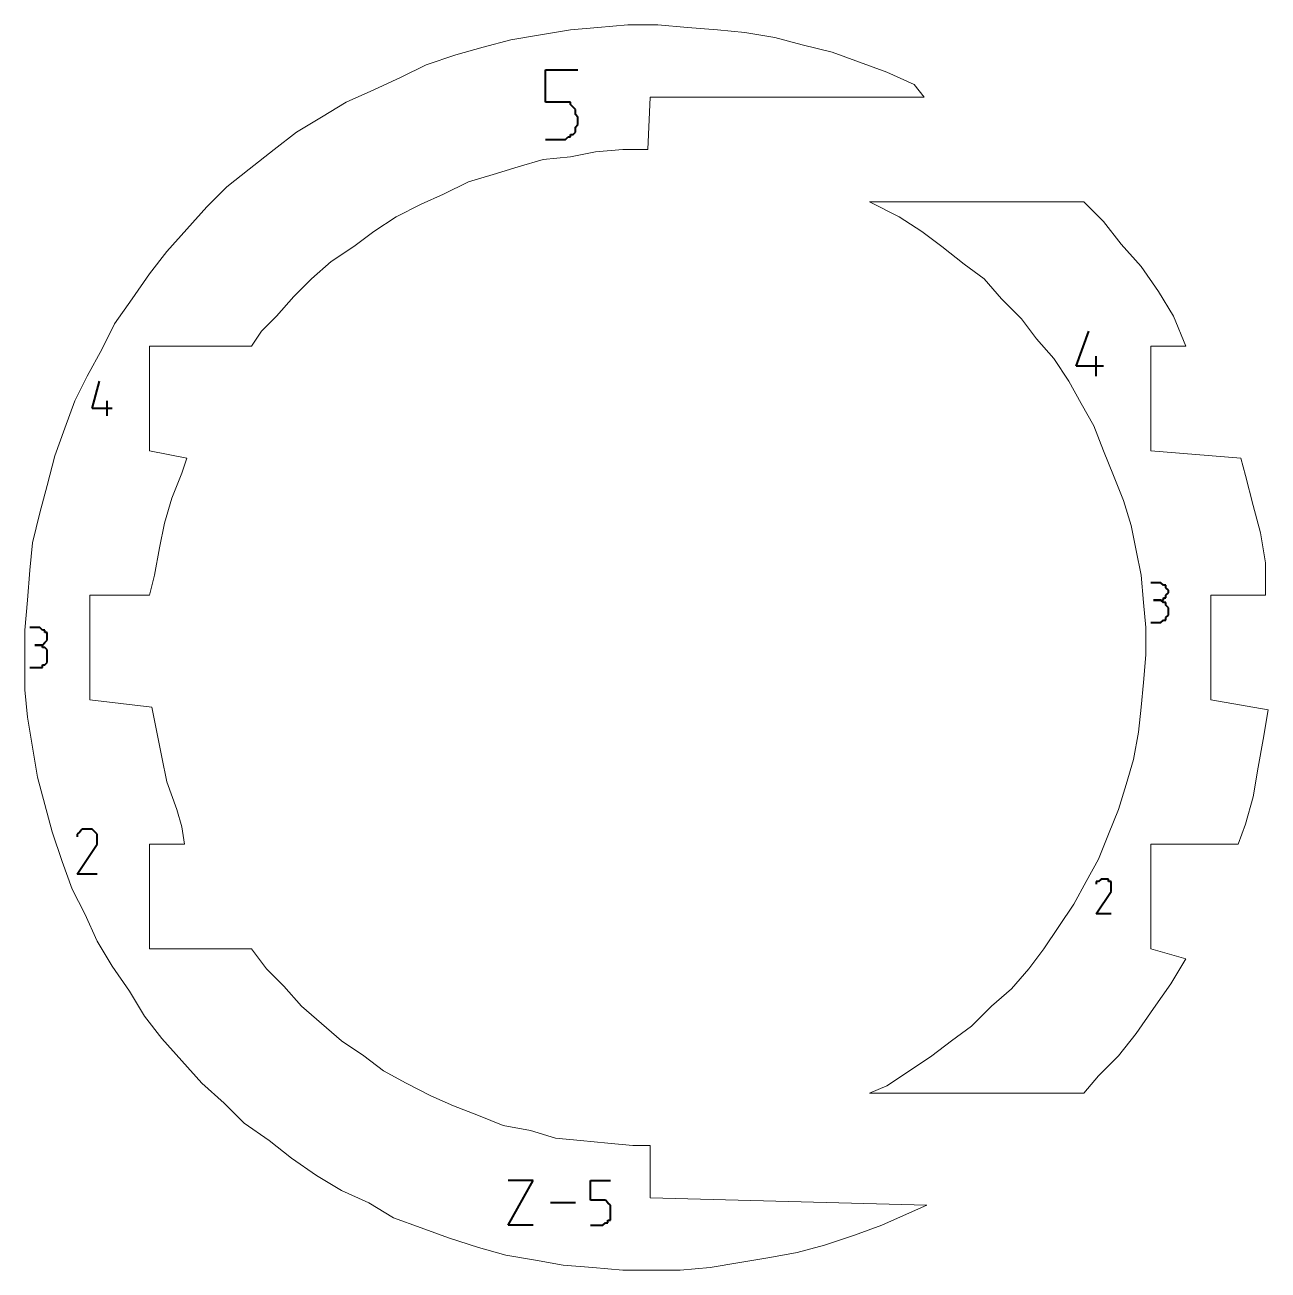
# Model space of a CAD drawing. Header units: centimetres. Extents: x -7.4 to 8.2, y -13 to 13.3.
# Drawn here: x -2.08 to 2.91, y -7.68 to -2.68 of the extents above; entities that cross this region are included whole.
import ezdxf

# ---------------------------------------------------------------- set-up
doc = ezdxf.new("R2010")
doc.units = ezdxf.units.CM
doc.header["$MEASUREMENT"] = 0
doc.layers.add('layer 1', color=7, linetype='Continuous')

msp = doc.modelspace()

# ---------------------------------------------------------------- linework, layer by layer
at = {"layer": 'layer 1', "color": 5, "lineweight": 13}
for points in [[(0.21541, -2.69276), (0.21541, -2.69276), (0.10535, -2.70281), (0.10535, -2.70281)], [(0.33527, -2.68271), (0.33527, -2.68271), (0.21541, -2.69276), (0.21541, -2.69276)], [(0.45539, -2.68271), (0.45539, -2.68271), (0.33527, -2.68271), (0.33527, -2.68271)], [(0.57551, -2.69276), (0.57551, -2.69276), (0.45539, -2.68271), (0.45539, -2.68271)], [(0.69537, -2.70281), (0.69537, -2.70281), (0.57551, -2.69276), (0.57551, -2.69276)], [(-0.13463, -2.74277), (-0.13463, -2.74277), (-0.2447, -2.77266), (-0.2447, -2.77266)], [(-0.01477, -2.72266), (-0.01477, -2.72266), (-0.13463, -2.74277), (-0.13463, -2.74277)], [(0.10535, -2.70281), (0.10535, -2.70281), (-0.01477, -2.72266), (-0.01477, -2.72266)], [(0.80544, -2.71287), (0.80544, -2.71287), (0.69537, -2.70281), (0.69537, -2.70281)], [(0.92529, -2.73271), (0.92529, -2.73271), (0.80544, -2.71287), (0.80544, -2.71287)], [(1.03536, -2.76288), (1.03536, -2.76288), (0.92529, -2.73271), (0.92529, -2.73271)], [(-0.2447, -2.77266), (-0.2447, -2.77266), (-0.35476, -2.80283), (-0.35476, -2.80283)], [(1.15548, -2.79277), (1.15548, -2.79277), (1.03536, -2.76288), (1.03536, -2.76288)], [(1.26555, -2.83273), (1.26555, -2.83273), (1.15548, -2.79277), (1.15548, -2.79277)], [(-0.47462, -2.84278), (-0.47462, -2.84278), (-0.57463, -2.89279), (-0.57463, -2.89279)], [(-0.35476, -2.80283), (-0.35476, -2.80283), (-0.47462, -2.84278), (-0.47462, -2.84278)], [(1.37535, -2.87268), (1.37535, -2.87268), (1.26555, -2.83273), (1.26555, -2.83273)], [(-0.57463, -2.89279), (-0.57463, -2.89279), (-0.6847, -2.94279), (-0.6847, -2.94279)], [(1.48541, -2.92268), (1.48541, -2.92268), (1.37535, -2.87268), (1.37535, -2.87268)], [(-0.6847, -2.94279), (-0.6847, -2.94279), (-0.79476, -2.9928), (-0.79476, -2.9928)], [(1.52537, -2.97269), (1.52537, -2.97269), (1.48541, -2.92268), (1.48541, -2.92268)], [(-0.79476, -2.9928), (-0.79476, -2.9928), (-0.89478, -3.05286), (-0.89478, -3.05286)], [(0.41544, -3.18277), (0.41544, -3.18277), (0.42549, -2.97269), (0.42549, -2.97269)], [(0.42549, -2.97269), (0.42549, -2.97269), (1.52537, -2.97269), (1.52537, -2.97269)], [(-0.89478, -3.05286), (-0.89478, -3.05286), (-0.99479, -3.11292), (-0.99479, -3.11292)], [(-0.99479, -3.11292), (-0.99479, -3.11292), (-1.08475, -3.18277), (-1.08475, -3.18277)], [(-1.08475, -3.18277), (-1.08475, -3.18277), (-1.18476, -3.26267), (-1.18476, -3.26267)], [(0.10535, -3.21293), (0.10535, -3.21293), (0.20536, -3.19282), (0.20536, -3.19282)], [(0.20536, -3.19282), (0.20536, -3.19282), (0.31543, -3.18277), (0.31543, -3.18277)], [(0.31543, -3.18277), (0.31543, -3.18277), (0.41544, -3.18277), (0.41544, -3.18277)], [(-0.10473, -3.25288), (-0.10473, -3.25288), (-0.00472, -3.22272), (-0.00472, -3.22272)], [(-0.00472, -3.22272), (-0.00472, -3.22272), (0.10535, -3.21293), (0.10535, -3.21293)], [(-1.18476, -3.26267), (-1.18476, -3.26267), (-1.27472, -3.33279), (-1.27472, -3.33279)], [(-0.30476, -3.31268), (-0.30476, -3.31268), (-0.20474, -3.28278), (-0.20474, -3.28278)], [(-0.20474, -3.28278), (-0.20474, -3.28278), (-0.10473, -3.25288), (-0.10473, -3.25288)], [(-1.27472, -3.33279), (-1.27472, -3.33279), (-1.35462, -3.41269), (-1.35462, -3.41269)], [(-0.40477, -3.36269), (-0.40477, -3.36269), (-0.30476, -3.31268), (-0.30476, -3.31268)], [(-0.49473, -3.4029), (-0.49473, -3.4029), (-0.40477, -3.36269), (-0.40477, -3.36269)], [(2.16539, -3.39285), (2.16539, -3.39285), (1.3055, -3.39285), (1.3055, -3.39285)], [(1.3055, -3.39285), (1.3055, -3.39285), (1.42535, -3.45291), (1.42535, -3.45291)], [(2.24556, -3.47275), (2.24556, -3.47275), (2.16539, -3.39285), (2.16539, -3.39285)], [(-1.35462, -3.41269), (-1.35462, -3.41269), (-1.43479, -3.50291), (-1.43479, -3.50291)], [(-0.59474, -3.45291), (-0.59474, -3.45291), (-0.49473, -3.4029), (-0.49473, -3.4029)], [(-0.6847, -3.5127), (-0.6847, -3.5127), (-0.59474, -3.45291), (-0.59474, -3.45291)], [(1.42535, -3.45291), (1.42535, -3.45291), (1.51558, -3.5127), (1.51558, -3.5127)], [(2.31541, -3.56271), (2.31541, -3.56271), (2.24556, -3.47275), (2.24556, -3.47275)], [(-1.43479, -3.50291), (-1.43479, -3.50291), (-1.5147, -3.59287), (-1.5147, -3.59287)], [(-0.7646, -3.57276), (-0.7646, -3.57276), (-0.6847, -3.5127), (-0.6847, -3.5127)], [(1.51558, -3.5127), (1.51558, -3.5127), (1.59548, -3.57276), (1.59548, -3.57276)], [(-1.5147, -3.59287), (-1.5147, -3.59287), (-1.58481, -3.68283), (-1.58481, -3.68283)], [(-0.85483, -3.63283), (-0.85483, -3.63283), (-0.7646, -3.57276), (-0.7646, -3.57276)], [(1.59548, -3.57276), (1.59548, -3.57276), (1.68544, -3.64288), (1.68544, -3.64288)], [(2.39558, -3.65293), (2.39558, -3.65293), (2.31541, -3.56271), (2.31541, -3.56271)], [(-0.93473, -3.70294), (-0.93473, -3.70294), (-0.85483, -3.63283), (-0.85483, -3.63283)], [(1.68544, -3.64288), (1.68544, -3.64288), (1.76561, -3.70294), (1.76561, -3.70294)], [(-1.58481, -3.68283), (-1.58481, -3.68283), (-1.65466, -3.78284), (-1.65466, -3.78284)], [(2.46543, -3.75295), (2.46543, -3.75295), (2.39558, -3.65293), (2.39558, -3.65293)], [(-1.00484, -3.77279), (-1.00484, -3.77279), (-0.93473, -3.70294), (-0.93473, -3.70294)], [(1.76561, -3.70294), (1.76561, -3.70294), (1.83546, -3.78284), (1.83546, -3.78284)], [(-1.65466, -3.78284), (-1.65466, -3.78284), (-1.72478, -3.88286), (-1.72478, -3.88286)], [(-1.07469, -3.85269), (-1.07469, -3.85269), (-1.00484, -3.77279), (-1.00484, -3.77279)], [(1.83546, -3.78284), (1.83546, -3.78284), (1.91563, -3.86275), (1.91563, -3.86275)], [(2.52549, -3.85269), (2.52549, -3.85269), (2.46543, -3.75295), (2.46543, -3.75295)], [(-1.72478, -3.88286), (-1.72478, -3.88286), (-1.77478, -3.98287), (-1.77478, -3.98287)], [(-1.13475, -3.91275), (-1.13475, -3.91275), (-1.07469, -3.85269), (-1.07469, -3.85269)], [(1.91563, -3.86275), (1.91563, -3.86275), (1.97542, -3.94292), (1.97542, -3.94292)], [(2.5755, -3.97281), (2.5755, -3.97281), (2.52549, -3.85269), (2.52549, -3.85269)], [(-1.17471, -3.97281), (-1.17471, -3.97281), (-1.13475, -3.91275), (-1.13475, -3.91275)], [(1.97542, -3.94292), (1.97542, -3.94292), (2.04554, -4.02282), (2.04554, -4.02282)], [(-1.77478, -3.98287), (-1.77478, -3.98287), (-1.83484, -4.09293), (-1.83484, -4.09293)], [(-1.58481, -4.39297), (-1.58481, -4.39297), (-1.58481, -3.97281), (-1.58481, -3.97281)], [(-1.58481, -3.97281), (-1.58481, -3.97281), (-1.17471, -3.97281), (-1.17471, -3.97281)], [(2.43553, -4.39297), (2.43553, -4.39297), (2.43553, -3.97281), (2.43553, -3.97281)], [(2.43553, -3.97281), (2.43553, -3.97281), (2.5755, -3.97281), (2.5755, -3.97281)], [(2.04554, -4.02282), (2.04554, -4.02282), (2.1056, -4.11278), (2.1056, -4.11278)], [(-1.83484, -4.09293), (-1.83484, -4.09293), (-1.88485, -4.19295), (-1.88485, -4.19295)], [(2.1056, -4.11278), (2.1056, -4.11278), (2.1556, -4.20274), (2.1556, -4.20274)], [(-1.88485, -4.19295), (-1.88485, -4.19295), (-1.9248, -4.30275), (-1.9248, -4.30275)], [(2.1556, -4.20274), (2.1556, -4.20274), (2.20561, -4.29296), (2.20561, -4.29296)], [(2.20561, -4.29296), (2.20561, -4.29296), (2.24556, -4.39297), (2.24556, -4.39297)], [(-1.9248, -4.30275), (-1.9248, -4.30275), (-1.96475, -4.41282), (-1.96475, -4.41282)], [(-1.43479, -4.42287), (-1.43479, -4.42287), (-1.58481, -4.39297), (-1.58481, -4.39297)], [(2.24556, -4.39297), (2.24556, -4.39297), (2.28551, -4.49272), (2.28551, -4.49272)], [(2.79563, -4.42287), (2.79563, -4.42287), (2.43553, -4.39297), (2.43553, -4.39297)], [(-1.96475, -4.41282), (-1.96475, -4.41282), (-1.99491, -4.53294), (-1.99491, -4.53294)], [(-1.45464, -4.48293), (-1.45464, -4.48293), (-1.43479, -4.42287), (-1.43479, -4.42287)], [(2.81547, -4.49272), (2.81547, -4.49272), (2.79563, -4.42287), (2.79563, -4.42287)], [(-1.49485, -4.58294), (-1.49485, -4.58294), (-1.45464, -4.48293), (-1.45464, -4.48293)], [(2.28551, -4.49272), (2.28551, -4.49272), (2.32547, -4.59273), (2.32547, -4.59273)], [(2.84564, -4.61284), (2.84564, -4.61284), (2.81547, -4.49272), (2.81547, -4.49272)], [(-1.99491, -4.53294), (-1.99491, -4.53294), (-2.02481, -4.64274), (-2.02481, -4.64274)], [(-1.52475, -4.68296), (-1.52475, -4.68296), (-1.49485, -4.58294), (-1.49485, -4.58294)], [(2.32547, -4.59273), (2.32547, -4.59273), (2.35563, -4.69275), (2.35563, -4.69275)], [(-2.02481, -4.64274), (-2.02481, -4.64274), (-2.05471, -4.76286), (-2.05471, -4.76286)], [(2.87554, -4.72291), (2.87554, -4.72291), (2.84564, -4.61284), (2.84564, -4.61284)], [(-1.54486, -4.78297), (-1.54486, -4.78297), (-1.52475, -4.68296), (-1.52475, -4.68296)], [(2.35563, -4.69275), (2.35563, -4.69275), (2.37547, -4.79276), (2.37547, -4.79276)], [(2.89564, -4.84276), (2.89564, -4.84276), (2.87554, -4.72291), (2.87554, -4.72291)], [(-2.05471, -4.76286), (-2.05471, -4.76286), (-2.06476, -4.87293), (-2.06476, -4.87293)], [(-1.5647, -4.89277), (-1.5647, -4.89277), (-1.54486, -4.78297), (-1.54486, -4.78297)], [(2.37547, -4.79276), (2.37547, -4.79276), (2.39558, -4.89277), (2.39558, -4.89277)], [(2.89564, -4.97294), (2.89564, -4.97294), (2.89564, -4.84276), (2.89564, -4.84276)], [(-2.06476, -4.87293), (-2.06476, -4.87293), (-2.07482, -4.99278), (-2.07482, -4.99278)], [(-1.58481, -4.97294), (-1.58481, -4.97294), (-1.5647, -4.89277), (-1.5647, -4.89277)], [(2.39558, -4.89277), (2.39558, -4.89277), (2.40564, -5.00284), (2.40564, -5.00284)], [(-2.07482, -4.99278), (-2.07482, -4.99278), (-2.08487, -5.1129), (-2.08487, -5.1129)], [(-1.82479, -5.39283), (-1.82479, -5.39283), (-1.82479, -4.97294), (-1.82479, -4.97294)], [(-1.82479, -4.97294), (-1.82479, -4.97294), (-1.58481, -4.97294), (-1.58481, -4.97294)], [(2.67551, -5.39283), (2.67551, -5.39283), (2.67551, -4.97294), (2.67551, -4.97294)], [(2.67551, -4.97294), (2.67551, -4.97294), (2.89564, -4.97294), (2.89564, -4.97294)], [(2.40564, -5.00284), (2.40564, -5.00284), (2.41542, -5.10285), (2.41542, -5.10285)], [(-2.08487, -5.1129), (-2.08487, -5.1129), (-2.08487, -5.23276), (-2.08487, -5.23276)], [(2.41542, -5.10285), (2.41542, -5.10285), (2.41542, -5.21292), (2.41542, -5.21292)], [(-2.08487, -5.23276), (-2.08487, -5.23276), (-2.08487, -5.35288), (-2.08487, -5.35288)], [(2.41542, -5.21292), (2.41542, -5.21292), (2.40564, -5.32298), (2.40564, -5.32298)], [(2.40564, -5.32298), (2.40564, -5.32298), (2.39558, -5.423), (2.39558, -5.423)], [(-2.08487, -5.35288), (-2.08487, -5.35288), (-2.07482, -5.46295), (-2.07482, -5.46295)], [(-1.57476, -5.423), (-1.57476, -5.423), (-1.82479, -5.39283), (-1.82479, -5.39283)], [(2.9057, -5.43279), (2.9057, -5.43279), (2.67551, -5.39283), (2.67551, -5.39283)], [(-1.55465, -5.52301), (-1.55465, -5.52301), (-1.57476, -5.423), (-1.57476, -5.423)], [(2.39558, -5.423), (2.39558, -5.423), (2.38553, -5.52301), (2.38553, -5.52301)], [(2.88559, -5.55291), (2.88559, -5.55291), (2.9057, -5.43279), (2.9057, -5.43279)], [(-2.07482, -5.46295), (-2.07482, -5.46295), (-2.05471, -5.58281), (-2.05471, -5.58281)], [(-1.5348, -5.62302), (-1.5348, -5.62302), (-1.55465, -5.52301), (-1.55465, -5.52301)], [(2.38553, -5.52301), (2.38553, -5.52301), (2.36542, -5.63281), (2.36542, -5.63281)], [(-2.05471, -5.58281), (-2.05471, -5.58281), (-2.03487, -5.70293), (-2.03487, -5.70293)], [(2.86548, -5.66297), (2.86548, -5.66297), (2.88559, -5.55291), (2.88559, -5.55291)], [(-1.5147, -5.72277), (-1.5147, -5.72277), (-1.5348, -5.62302), (-1.5348, -5.62302)], [(2.36542, -5.63281), (2.36542, -5.63281), (2.33552, -5.73282), (2.33552, -5.73282)], [(2.84564, -5.78283), (2.84564, -5.78283), (2.86548, -5.66297), (2.86548, -5.66297)], [(-2.03487, -5.70293), (-2.03487, -5.70293), (-2.0047, -5.81299), (-2.0047, -5.81299)], [(-1.47474, -5.83284), (-1.47474, -5.83284), (-1.5147, -5.72277), (-1.5147, -5.72277)], [(2.33552, -5.73282), (2.33552, -5.73282), (2.30562, -5.83284), (2.30562, -5.83284)], [(2.81547, -5.8929), (2.81547, -5.8929), (2.84564, -5.78283), (2.84564, -5.78283)], [(-2.0047, -5.81299), (-2.0047, -5.81299), (-1.97481, -5.92279), (-1.97481, -5.92279)], [(-1.45464, -5.90295), (-1.45464, -5.90295), (-1.47474, -5.83284), (-1.47474, -5.83284)], [(2.30562, -5.83284), (2.30562, -5.83284), (2.26541, -5.93285), (2.26541, -5.93285)], [(2.78558, -5.9728), (2.78558, -5.9728), (2.81547, -5.8929), (2.81547, -5.8929)], [(-1.97481, -5.92279), (-1.97481, -5.92279), (-1.93485, -6.04291), (-1.93485, -6.04291)], [(-1.44485, -5.9728), (-1.44485, -5.9728), (-1.45464, -5.90295), (-1.45464, -5.90295)], [(2.26541, -5.93285), (2.26541, -5.93285), (2.22545, -6.03286), (2.22545, -6.03286)], [(-1.58481, -6.39296), (-1.58481, -6.39296), (-1.58481, -5.9728), (-1.58481, -5.9728)], [(-1.58481, -5.9728), (-1.58481, -5.9728), (-1.44485, -5.9728), (-1.44485, -5.9728)], [(2.43553, -6.39296), (2.43553, -6.39296), (2.43553, -5.9728), (2.43553, -5.9728)], [(2.43553, -5.9728), (2.43553, -5.9728), (2.78558, -5.9728), (2.78558, -5.9728)], [(-1.93485, -6.04291), (-1.93485, -6.04291), (-1.8949, -6.15298), (-1.8949, -6.15298)], [(2.22545, -6.03286), (2.22545, -6.03286), (2.17545, -6.12282), (2.17545, -6.12282)], [(2.17545, -6.12282), (2.17545, -6.12282), (2.12544, -6.21304), (2.12544, -6.21304)], [(-1.8949, -6.15298), (-1.8949, -6.15298), (-1.8449, -6.25299), (-1.8449, -6.25299)], [(2.12544, -6.21304), (2.12544, -6.21304), (2.06538, -6.303), (2.06538, -6.303)], [(-1.8449, -6.25299), (-1.8449, -6.25299), (-1.79489, -6.3628), (-1.79489, -6.3628)], [(2.06538, -6.303), (2.06538, -6.303), (2.00559, -6.39296), (2.00559, -6.39296)], [(-1.79489, -6.3628), (-1.79489, -6.3628), (-1.73483, -6.46281), (-1.73483, -6.46281)], [(-1.17471, -6.39296), (-1.17471, -6.39296), (-1.58481, -6.39296), (-1.58481, -6.39296)], [(-1.11465, -6.47286), (-1.11465, -6.47286), (-1.17471, -6.39296), (-1.17471, -6.39296)], [(2.00559, -6.39296), (2.00559, -6.39296), (1.94552, -6.47286), (1.94552, -6.47286)], [(2.5755, -6.43291), (2.5755, -6.43291), (2.43553, -6.39296), (2.43553, -6.39296)], [(2.51544, -6.53292), (2.51544, -6.53292), (2.5755, -6.43291), (2.5755, -6.43291)], [(-1.73483, -6.46281), (-1.73483, -6.46281), (-1.66471, -6.56282), (-1.66471, -6.56282)], [(-1.0448, -6.54298), (-1.0448, -6.54298), (-1.11465, -6.47286), (-1.11465, -6.47286)], [(1.94552, -6.47286), (1.94552, -6.47286), (1.87541, -6.55303), (1.87541, -6.55303)], [(-0.97468, -6.62288), (-0.97468, -6.62288), (-1.0448, -6.54298), (-1.0448, -6.54298)], [(2.44559, -6.63293), (2.44559, -6.63293), (2.51544, -6.53292), (2.51544, -6.53292)], [(-1.66471, -6.56282), (-1.66471, -6.56282), (-1.60465, -6.66283), (-1.60465, -6.66283)], [(1.87541, -6.55303), (1.87541, -6.55303), (1.79551, -6.62288), (1.79551, -6.62288)], [(-0.89478, -6.693), (-0.89478, -6.693), (-0.97468, -6.62288), (-0.97468, -6.62288)], [(1.79551, -6.62288), (1.79551, -6.62288), (1.7156, -6.70305), (1.7156, -6.70305)], [(2.37547, -6.73295), (2.37547, -6.73295), (2.44559, -6.63293), (2.44559, -6.63293)], [(-1.60465, -6.66283), (-1.60465, -6.66283), (-1.5348, -6.75306), (-1.5348, -6.75306)], [(-0.81461, -6.76285), (-0.81461, -6.76285), (-0.89478, -6.693), (-0.89478, -6.693)], [(1.7156, -6.70305), (1.7156, -6.70305), (1.63543, -6.76285), (1.63543, -6.76285)], [(2.30562, -6.82291), (2.30562, -6.82291), (2.37547, -6.73295), (2.37547, -6.73295)], [(-1.5348, -6.75306), (-1.5348, -6.75306), (-1.45464, -6.84301), (-1.45464, -6.84301)], [(-0.72465, -6.82291), (-0.72465, -6.82291), (-0.81461, -6.76285), (-0.81461, -6.76285)], [(1.63543, -6.76285), (1.63543, -6.76285), (1.55553, -6.82291), (1.55553, -6.82291)], [(-1.45464, -6.84301), (-1.45464, -6.84301), (-1.37473, -6.93297), (-1.37473, -6.93297)], [(-0.64475, -6.88297), (-0.64475, -6.88297), (-0.72465, -6.82291), (-0.72465, -6.82291)], [(1.55553, -6.82291), (1.55553, -6.82291), (1.46557, -6.88297), (1.46557, -6.88297)], [(2.22545, -6.90281), (2.22545, -6.90281), (2.30562, -6.82291), (2.30562, -6.82291)], [(-0.55479, -6.93297), (-0.55479, -6.93297), (-0.64475, -6.88297), (-0.64475, -6.88297)], [(1.46557, -6.88297), (1.46557, -6.88297), (1.37535, -6.94303), (1.37535, -6.94303)], [(-1.37473, -6.93297), (-1.37473, -6.93297), (-1.28477, -7.01288), (-1.28477, -7.01288)], [(-0.45477, -6.98298), (-0.45477, -6.98298), (-0.55479, -6.93297), (-0.55479, -6.93297)], [(1.37535, -6.94303), (1.37535, -6.94303), (1.3055, -6.97293), (1.3055, -6.97293)], [(2.16539, -6.97293), (2.16539, -6.97293), (2.22545, -6.90281), (2.22545, -6.90281)], [(-0.36455, -7.02293), (-0.36455, -7.02293), (-0.45477, -6.98298), (-0.45477, -6.98298)], [(1.3055, -6.97293), (1.3055, -6.97293), (2.16539, -6.97293), (2.16539, -6.97293)], [(-1.28477, -7.01288), (-1.28477, -7.01288), (-1.20487, -7.09305), (-1.20487, -7.09305)], [(-0.26454, -7.06288), (-0.26454, -7.06288), (-0.36455, -7.02293), (-0.36455, -7.02293)], [(-1.20487, -7.09305), (-1.20487, -7.09305), (-1.10486, -7.1629), (-1.10486, -7.1629)], [(-0.16479, -7.10284), (-0.16479, -7.10284), (-0.26454, -7.06288), (-0.26454, -7.06288)], [(-0.05472, -7.12294), (-0.05472, -7.12294), (-0.16479, -7.10284), (-0.16479, -7.10284)], [(0.04529, -7.15284), (0.04529, -7.15284), (-0.05472, -7.12294), (-0.05472, -7.12294)], [(-1.10486, -7.1629), (-1.10486, -7.1629), (-1.01463, -7.23301), (-1.01463, -7.23301)], [(0.1453, -7.1629), (0.1453, -7.1629), (0.04529, -7.15284), (0.04529, -7.15284)], [(0.25537, -7.17295), (0.25537, -7.17295), (0.1453, -7.1629), (0.1453, -7.1629)], [(0.35538, -7.183), (0.35538, -7.183), (0.25537, -7.17295), (0.25537, -7.17295)], [(0.42549, -7.183), (0.42549, -7.183), (0.35538, -7.183), (0.35538, -7.183)], [(0.42549, -7.39308), (0.42549, -7.39308), (0.42549, -7.183), (0.42549, -7.183)], [(-1.01463, -7.23301), (-1.01463, -7.23301), (-0.91462, -7.30286), (-0.91462, -7.30286)], [(-0.91462, -7.30286), (-0.91462, -7.30286), (-0.81461, -7.36292), (-0.81461, -7.36292)], [(-0.81461, -7.36292), (-0.81461, -7.36292), (-0.70481, -7.41293), (-0.70481, -7.41293)], [(1.53542, -7.42298), (1.53542, -7.42298), (0.42549, -7.39308), (0.42549, -7.39308)], [(-0.70481, -7.41293), (-0.70481, -7.41293), (-0.60479, -7.47299), (-0.60479, -7.47299)], [(1.46557, -7.45288), (1.46557, -7.45288), (1.53542, -7.42298), (1.53542, -7.42298)], [(-0.60479, -7.47299), (-0.60479, -7.47299), (-0.49473, -7.51294), (-0.49473, -7.51294)], [(1.3555, -7.50288), (1.3555, -7.50288), (1.46557, -7.45288), (1.46557, -7.45288)], [(-0.49473, -7.51294), (-0.49473, -7.51294), (-0.38466, -7.55289), (-0.38466, -7.55289)], [(1.12532, -7.58305), (1.12532, -7.58305), (1.24544, -7.54284), (1.24544, -7.54284)], [(1.24544, -7.54284), (1.24544, -7.54284), (1.3555, -7.50288), (1.3555, -7.50288)], [(-0.38466, -7.55289), (-0.38466, -7.55289), (-0.26454, -7.59284), (-0.26454, -7.59284)], [(-0.26454, -7.59284), (-0.26454, -7.59284), (-0.15474, -7.62301), (-0.15474, -7.62301)], [(1.01551, -7.61295), (1.01551, -7.61295), (1.12532, -7.58305), (1.12532, -7.58305)], [(-0.15474, -7.62301), (-0.15474, -7.62301), (-0.03462, -7.64285), (-0.03462, -7.64285)], [(-0.03462, -7.64285), (-0.03462, -7.64285), (0.07545, -7.66296), (0.07545, -7.66296)], [(0.78533, -7.6529), (0.78533, -7.6529), (0.90545, -7.63306), (0.90545, -7.63306)], [(0.90545, -7.63306), (0.90545, -7.63306), (1.01551, -7.61295), (1.01551, -7.61295)], [(0.07545, -7.66296), (0.07545, -7.66296), (0.19531, -7.67301), (0.19531, -7.67301)], [(0.19531, -7.67301), (0.19531, -7.67301), (0.31543, -7.68307), (0.31543, -7.68307)], [(0.31543, -7.68307), (0.31543, -7.68307), (0.43528, -7.68307), (0.43528, -7.68307)], [(0.43528, -7.68307), (0.43528, -7.68307), (0.54535, -7.68307), (0.54535, -7.68307)], [(0.54535, -7.68307), (0.54535, -7.68307), (0.66547, -7.67301), (0.66547, -7.67301)], [(0.66547, -7.67301), (0.66547, -7.67301), (0.78533, -7.6529), (0.78533, -7.6529)]]:
    msp.add_open_spline(points, degree=3, dxfattribs=at)
at = {"layer": 'layer 1', "color": 1, "lineweight": 40}
for points in [[(0.00534, -2.9928), (0.00534, -2.9928), (0.00534, -2.86289), (0.00534, -2.86289)], [(0.00534, -2.86289), (0.00534, -2.86289), (0.13525, -2.86289), (0.13525, -2.86289)], [(0.0654, -2.9928), (0.0654, -2.9928), (0.00534, -2.9928), (0.00534, -2.9928)], [(0.08524, -2.9928), (0.08524, -2.9928), (0.0654, -2.9928), (0.0654, -2.9928)], [(0.09529, -2.9928), (0.09529, -2.9928), (0.08524, -2.9928), (0.08524, -2.9928)], [(0.10535, -2.9928), (0.10535, -2.9928), (0.09529, -2.9928), (0.09529, -2.9928)], [(0.10535, -3.00285), (0.10535, -3.00285), (0.10535, -2.9928), (0.10535, -2.9928)], [(0.1154, -3.01291), (0.1154, -3.01291), (0.10535, -3.00285), (0.10535, -3.00285)], [(0.12546, -3.0227), (0.12546, -3.0227), (0.1154, -3.01291), (0.1154, -3.01291)], [(0.12546, -3.04281), (0.12546, -3.04281), (0.12546, -3.0227), (0.12546, -3.0227)], [(0.12546, -3.0227), (0.12546, -3.0227), (0.12546, -3.0227), (0.12546, -3.0227)], [(0.13525, -3.05286), (0.13525, -3.05286), (0.12546, -3.04281), (0.12546, -3.04281)], [(0.12546, -3.09281), (0.12546, -3.09281), (0.13525, -3.08276), (0.13525, -3.08276)], [(0.12546, -3.10286), (0.12546, -3.10286), (0.12546, -3.09281), (0.12546, -3.09281)], [(0.13525, -3.08276), (0.13525, -3.08276), (0.13525, -3.05286), (0.13525, -3.05286)], [(0.13525, -3.05286), (0.13525, -3.05286), (0.13525, -3.05286), (0.13525, -3.05286)], [(0.00534, -3.14282), (0.00534, -3.14282), (0.0654, -3.14282), (0.0654, -3.14282)], [(0.0654, -3.14282), (0.0654, -3.14282), (0.0654, -3.14282), (0.0654, -3.14282)], [(0.0654, -3.14282), (0.0654, -3.14282), (0.08524, -3.14282), (0.08524, -3.14282)], [(0.08524, -3.14282), (0.08524, -3.14282), (0.09529, -3.13276), (0.09529, -3.13276)], [(0.09529, -3.13276), (0.09529, -3.13276), (0.10535, -3.13276), (0.10535, -3.13276)], [(0.10535, -3.13276), (0.10535, -3.13276), (0.10535, -3.12271), (0.10535, -3.12271)], [(0.10535, -3.12271), (0.10535, -3.12271), (0.1154, -3.12271), (0.1154, -3.12271)], [(0.1154, -3.12271), (0.1154, -3.12271), (0.12546, -3.11292), (0.12546, -3.11292)], [(0.12546, -3.11292), (0.12546, -3.11292), (0.12546, -3.10286), (0.12546, -3.10286)], [(2.1355, -4.05272), (2.1355, -4.05272), (2.1855, -3.91275), (2.1855, -3.91275)], [(2.2154, -4.09293), (2.2154, -4.09293), (2.2154, -4.01277), (2.2154, -4.01277)], [(2.24556, -4.05272), (2.24556, -4.05272), (2.1355, -4.05272), (2.1355, -4.05272)], [(-1.81473, -4.22285), (-1.81473, -4.22285), (-1.78484, -4.11278), (-1.78484, -4.11278)], [(-1.75467, -4.25274), (-1.75467, -4.25274), (-1.75467, -4.19295), (-1.75467, -4.19295)], [(-1.73483, -4.22285), (-1.73483, -4.22285), (-1.81473, -4.22285), (-1.81473, -4.22285)], [(2.46543, -4.92293), (2.46543, -4.92293), (2.43553, -4.92293), (2.43553, -4.92293)], [(2.47549, -4.92293), (2.47549, -4.92293), (2.46543, -4.92293), (2.46543, -4.92293)], [(2.48554, -4.93299), (2.48554, -4.93299), (2.47549, -4.92293), (2.47549, -4.92293)], [(2.47549, -4.92293), (2.47549, -4.92293), (2.47549, -4.92293), (2.47549, -4.92293)], [(2.49559, -4.93299), (2.49559, -4.93299), (2.48554, -4.93299), (2.48554, -4.93299)], [(2.48554, -4.93299), (2.48554, -4.93299), (2.48554, -4.93299), (2.48554, -4.93299)], [(2.49559, -4.94278), (2.49559, -4.94278), (2.49559, -4.93299), (2.49559, -4.93299)], [(2.50565, -4.95283), (2.50565, -4.95283), (2.49559, -4.94278), (2.49559, -4.94278)], [(2.49559, -4.94278), (2.49559, -4.94278), (2.49559, -4.94278), (2.49559, -4.94278)], [(2.46543, -4.99278), (2.46543, -4.99278), (2.44559, -4.99278), (2.44559, -4.99278)], [(2.44559, -4.99278), (2.44559, -4.99278), (2.46543, -4.99278), (2.46543, -4.99278)], [(2.47549, -4.99278), (2.47549, -4.99278), (2.46543, -4.99278), (2.46543, -4.99278)], [(2.46543, -4.99278), (2.46543, -4.99278), (2.46543, -4.99278), (2.46543, -4.99278)], [(2.46543, -4.99278), (2.46543, -4.99278), (2.47549, -4.99278), (2.47549, -4.99278)], [(2.48554, -5.00284), (2.48554, -5.00284), (2.47549, -4.99278), (2.47549, -4.99278)], [(2.47549, -4.99278), (2.47549, -4.99278), (2.47549, -4.99278), (2.47549, -4.99278)], [(2.47549, -4.99278), (2.47549, -4.99278), (2.47549, -4.99278), (2.47549, -4.99278)], [(2.47549, -4.99278), (2.47549, -4.99278), (2.48554, -4.99278), (2.48554, -4.99278)], [(2.48554, -4.99278), (2.48554, -4.99278), (2.48554, -4.98299), (2.48554, -4.98299)], [(2.48554, -4.98299), (2.48554, -4.98299), (2.49559, -4.98299), (2.49559, -4.98299)], [(2.49559, -4.97294), (2.49559, -4.97294), (2.50565, -4.96288), (2.50565, -4.96288)], [(2.49559, -4.98299), (2.49559, -4.98299), (2.49559, -4.97294), (2.49559, -4.97294)], [(2.49559, -4.97294), (2.49559, -4.97294), (2.49559, -4.97294), (2.49559, -4.97294)], [(2.50565, -4.96288), (2.50565, -4.96288), (2.50565, -4.95283), (2.50565, -4.95283)], [(2.50565, -4.96288), (2.50565, -4.96288), (2.50565, -4.96288), (2.50565, -4.96288)], [(2.50565, -4.96288), (2.50565, -4.96288), (2.50565, -4.96288), (2.50565, -4.96288)], [(2.49559, -5.00284), (2.49559, -5.00284), (2.48554, -5.00284), (2.48554, -5.00284)], [(2.48554, -5.00284), (2.48554, -5.00284), (2.48554, -5.00284), (2.48554, -5.00284)], [(2.49559, -5.01289), (2.49559, -5.01289), (2.49559, -5.00284), (2.49559, -5.00284)], [(2.50565, -5.02295), (2.50565, -5.02295), (2.49559, -5.01289), (2.49559, -5.01289)], [(2.49559, -5.01289), (2.49559, -5.01289), (2.49559, -5.01289), (2.49559, -5.01289)], [(2.50565, -5.033), (2.50565, -5.033), (2.50565, -5.02295), (2.50565, -5.02295)], [(2.50565, -5.04279), (2.50565, -5.04279), (2.50565, -5.033), (2.50565, -5.033)], [(2.50565, -5.033), (2.50565, -5.033), (2.50565, -5.033), (2.50565, -5.033)], [(2.50565, -5.05284), (2.50565, -5.05284), (2.50565, -5.04279), (2.50565, -5.04279)], [(2.43553, -5.08274), (2.43553, -5.08274), (2.46543, -5.08274), (2.46543, -5.08274)], [(2.46543, -5.08274), (2.46543, -5.08274), (2.46543, -5.08274), (2.46543, -5.08274)], [(2.46543, -5.08274), (2.46543, -5.08274), (2.47549, -5.08274), (2.47549, -5.08274)], [(2.47549, -5.08274), (2.47549, -5.08274), (2.48554, -5.07295), (2.48554, -5.07295)], [(2.47549, -5.08274), (2.47549, -5.08274), (2.47549, -5.08274), (2.47549, -5.08274)], [(2.48554, -5.07295), (2.48554, -5.07295), (2.48554, -5.07295), (2.48554, -5.07295)], [(2.48554, -5.07295), (2.48554, -5.07295), (2.49559, -5.07295), (2.49559, -5.07295)], [(2.49559, -5.0629), (2.49559, -5.0629), (2.50565, -5.05284), (2.50565, -5.05284)], [(2.49559, -5.07295), (2.49559, -5.07295), (2.49559, -5.0629), (2.49559, -5.0629)], [(2.49559, -5.0629), (2.49559, -5.0629), (2.49559, -5.0629), (2.49559, -5.0629)], [(-2.02481, -5.10285), (-2.02481, -5.10285), (-2.06476, -5.10285), (-2.06476, -5.10285)], [(-2.01476, -5.1129), (-2.01476, -5.1129), (-2.02481, -5.10285), (-2.02481, -5.10285)], [(-2.02481, -5.10285), (-2.02481, -5.10285), (-2.02481, -5.10285), (-2.02481, -5.10285)], [(-2.0047, -5.1129), (-2.0047, -5.1129), (-2.01476, -5.1129), (-2.01476, -5.1129)], [(-2.01476, -5.1129), (-2.01476, -5.1129), (-2.01476, -5.1129), (-2.01476, -5.1129)], [(-2.0047, -5.12296), (-2.0047, -5.12296), (-2.0047, -5.1129), (-2.0047, -5.1129)], [(-1.99491, -5.12296), (-1.99491, -5.12296), (-2.0047, -5.12296), (-2.0047, -5.12296)], [(-1.99491, -5.13275), (-1.99491, -5.13275), (-1.99491, -5.12296), (-1.99491, -5.12296)], [(-1.99491, -5.1428), (-1.99491, -5.1428), (-1.99491, -5.13275), (-1.99491, -5.13275)], [(-1.99491, -5.13275), (-1.99491, -5.13275), (-1.99491, -5.13275), (-1.99491, -5.13275)], [(-1.99491, -5.15286), (-1.99491, -5.15286), (-1.99491, -5.1428), (-1.99491, -5.1428)], [(-1.99491, -5.1428), (-1.99491, -5.1428), (-1.99491, -5.1428), (-1.99491, -5.1428)], [(-1.99491, -5.1428), (-1.99491, -5.1428), (-1.99491, -5.1428), (-1.99491, -5.1428)], [(-2.02481, -5.17296), (-2.02481, -5.17296), (-2.04492, -5.17296), (-2.04492, -5.17296)], [(-2.04492, -5.17296), (-2.04492, -5.17296), (-2.02481, -5.17296), (-2.02481, -5.17296)], [(-2.01476, -5.17296), (-2.01476, -5.17296), (-2.02481, -5.17296), (-2.02481, -5.17296)], [(-2.02481, -5.17296), (-2.02481, -5.17296), (-2.02481, -5.17296), (-2.02481, -5.17296)], [(-2.02481, -5.17296), (-2.02481, -5.17296), (-2.02481, -5.17296), (-2.02481, -5.17296)], [(-2.02481, -5.17296), (-2.02481, -5.17296), (-2.02481, -5.17296), (-2.02481, -5.17296)], [(-2.02481, -5.17296), (-2.02481, -5.17296), (-2.01476, -5.17296), (-2.01476, -5.17296)], [(-2.01476, -5.17296), (-2.01476, -5.17296), (-2.0047, -5.16291), (-2.0047, -5.16291)], [(-2.01476, -5.18275), (-2.01476, -5.18275), (-2.01476, -5.17296), (-2.01476, -5.17296)], [(-2.01476, -5.17296), (-2.01476, -5.17296), (-2.01476, -5.17296), (-2.01476, -5.17296)], [(-2.0047, -5.18275), (-2.0047, -5.18275), (-2.01476, -5.18275), (-2.01476, -5.18275)], [(-2.0047, -5.16291), (-2.0047, -5.16291), (-1.99491, -5.15286), (-1.99491, -5.15286)], [(-2.0047, -5.16291), (-2.0047, -5.16291), (-2.0047, -5.16291), (-2.0047, -5.16291)], [(-1.99491, -5.19281), (-1.99491, -5.19281), (-2.0047, -5.18275), (-2.0047, -5.18275)], [(-2.0047, -5.18275), (-2.0047, -5.18275), (-2.0047, -5.18275), (-2.0047, -5.18275)], [(-1.99491, -5.15286), (-1.99491, -5.15286), (-1.99491, -5.15286), (-1.99491, -5.15286)], [(-1.99491, -5.20286), (-1.99491, -5.20286), (-1.99491, -5.19281), (-1.99491, -5.19281)], [(-1.99491, -5.19281), (-1.99491, -5.19281), (-1.99491, -5.19281), (-1.99491, -5.19281)], [(-2.0047, -5.25287), (-2.0047, -5.25287), (-1.99491, -5.24281), (-1.99491, -5.24281)], [(-1.99491, -5.21292), (-1.99491, -5.21292), (-1.99491, -5.20286), (-1.99491, -5.20286)], [(-1.99491, -5.22297), (-1.99491, -5.22297), (-1.99491, -5.21292), (-1.99491, -5.21292)], [(-1.99491, -5.21292), (-1.99491, -5.21292), (-1.99491, -5.21292), (-1.99491, -5.21292)], [(-1.99491, -5.23276), (-1.99491, -5.23276), (-1.99491, -5.22297), (-1.99491, -5.22297)], [(-1.99491, -5.24281), (-1.99491, -5.24281), (-1.99491, -5.23276), (-1.99491, -5.23276)], [(-1.99491, -5.24281), (-1.99491, -5.24281), (-1.99491, -5.24281), (-1.99491, -5.24281)], [(-2.06476, -5.26292), (-2.06476, -5.26292), (-2.02481, -5.26292), (-2.02481, -5.26292)], [(-2.02481, -5.26292), (-2.02481, -5.26292), (-2.02481, -5.26292), (-2.02481, -5.26292)], [(-2.02481, -5.26292), (-2.02481, -5.26292), (-2.02481, -5.26292), (-2.02481, -5.26292)], [(-2.02481, -5.26292), (-2.02481, -5.26292), (-2.01476, -5.26292), (-2.01476, -5.26292)], [(-2.01476, -5.26292), (-2.01476, -5.26292), (-2.01476, -5.25287), (-2.01476, -5.25287)], [(-2.01476, -5.25287), (-2.01476, -5.25287), (-2.0047, -5.25287), (-2.0047, -5.25287)], [(-2.0047, -5.25287), (-2.0047, -5.25287), (-2.0047, -5.25287), (-2.0047, -5.25287)], [(-1.86474, -5.92279), (-1.86474, -5.92279), (-1.87479, -5.93285), (-1.87479, -5.93285)], [(-1.87479, -5.93285), (-1.87479, -5.93285), (-1.87479, -5.9429), (-1.87479, -5.9429)], [(-1.85469, -5.913), (-1.85469, -5.913), (-1.86474, -5.92279), (-1.86474, -5.92279)], [(-1.86474, -5.92279), (-1.86474, -5.92279), (-1.86474, -5.92279), (-1.86474, -5.92279)], [(-1.8449, -5.913), (-1.8449, -5.913), (-1.85469, -5.913), (-1.85469, -5.913)], [(-1.83484, -5.913), (-1.83484, -5.913), (-1.8449, -5.913), (-1.8449, -5.913)], [(-1.8449, -5.913), (-1.8449, -5.913), (-1.8449, -5.913), (-1.8449, -5.913)], [(-1.82479, -5.913), (-1.82479, -5.913), (-1.83484, -5.913), (-1.83484, -5.913)], [(-1.81473, -5.913), (-1.81473, -5.913), (-1.82479, -5.913), (-1.82479, -5.913)], [(-1.82479, -5.913), (-1.82479, -5.913), (-1.82479, -5.913), (-1.82479, -5.913)], [(-1.80468, -5.92279), (-1.80468, -5.92279), (-1.81473, -5.913), (-1.81473, -5.913)], [(-1.81473, -5.913), (-1.81473, -5.913), (-1.81473, -5.913), (-1.81473, -5.913)], [(-1.79489, -5.93285), (-1.79489, -5.93285), (-1.80468, -5.92279), (-1.80468, -5.92279)], [(-1.80468, -5.92279), (-1.80468, -5.92279), (-1.80468, -5.92279), (-1.80468, -5.92279)], [(-1.79489, -5.9429), (-1.79489, -5.9429), (-1.79489, -5.93285), (-1.79489, -5.93285)], [(-1.79489, -5.93285), (-1.79489, -5.93285), (-1.79489, -5.93285), (-1.79489, -5.93285)], [(-1.79489, -5.95296), (-1.79489, -5.95296), (-1.79489, -5.9429), (-1.79489, -5.9429)], [(-1.87479, -6.09292), (-1.87479, -6.09292), (-1.79489, -5.9728), (-1.79489, -5.9728)], [(-1.79489, -5.96301), (-1.79489, -5.96301), (-1.79489, -5.95296), (-1.79489, -5.95296)], [(-1.79489, -5.95296), (-1.79489, -5.95296), (-1.79489, -5.95296), (-1.79489, -5.95296)], [(-1.79489, -5.9728), (-1.79489, -5.9728), (-1.79489, -5.96301), (-1.79489, -5.96301)], [(-1.79489, -5.9728), (-1.79489, -5.9728), (-1.79489, -5.9728), (-1.79489, -5.9728)], [(-1.79489, -5.9728), (-1.79489, -5.9728), (-1.79489, -5.9728), (-1.79489, -5.9728)], [(-1.79489, -5.9728), (-1.79489, -5.9728), (-1.79489, -5.9728), (-1.79489, -5.9728)], [(-1.79489, -5.9728), (-1.79489, -5.9728), (-1.79489, -5.9728), (-1.79489, -5.9728)], [(-1.79489, -5.9728), (-1.79489, -5.9728), (-1.79489, -5.9728), (-1.79489, -5.9728)], [(-1.79489, -5.9728), (-1.79489, -5.9728), (-1.79489, -5.9728), (-1.79489, -5.9728)], [(-1.79489, -5.9728), (-1.79489, -5.9728), (-1.79489, -5.9728), (-1.79489, -5.9728)], [(-1.79489, -5.9728), (-1.79489, -5.9728), (-1.79489, -5.9728), (-1.79489, -5.9728)], [(-1.79489, -5.9728), (-1.79489, -5.9728), (-1.79489, -5.9728), (-1.79489, -5.9728)], [(-1.79489, -5.9728), (-1.79489, -5.9728), (-1.79489, -5.9728), (-1.79489, -5.9728)], [(-1.79489, -5.9728), (-1.79489, -5.9728), (-1.79489, -5.9728), (-1.79489, -5.9728)], [(-1.79489, -6.09292), (-1.79489, -6.09292), (-1.87479, -6.09292), (-1.87479, -6.09292)], [(2.22545, -6.12282), (2.22545, -6.12282), (2.2154, -6.12282), (2.2154, -6.12282)], [(2.2154, -6.12282), (2.2154, -6.12282), (2.2154, -6.13287), (2.2154, -6.13287)], [(2.23551, -6.11303), (2.23551, -6.11303), (2.22545, -6.12282), (2.22545, -6.12282)], [(2.22545, -6.12282), (2.22545, -6.12282), (2.22545, -6.12282), (2.22545, -6.12282)], [(2.24556, -6.11303), (2.24556, -6.11303), (2.23551, -6.11303), (2.23551, -6.11303)], [(2.23551, -6.11303), (2.23551, -6.11303), (2.23551, -6.11303), (2.23551, -6.11303)], [(2.25562, -6.11303), (2.25562, -6.11303), (2.24556, -6.11303), (2.24556, -6.11303)], [(2.24556, -6.11303), (2.24556, -6.11303), (2.24556, -6.11303), (2.24556, -6.11303)], [(2.26541, -6.11303), (2.26541, -6.11303), (2.25562, -6.11303), (2.25562, -6.11303)], [(2.25562, -6.11303), (2.25562, -6.11303), (2.25562, -6.11303), (2.25562, -6.11303)], [(2.26541, -6.12282), (2.26541, -6.12282), (2.26541, -6.11303), (2.26541, -6.11303)], [(2.26541, -6.11303), (2.26541, -6.11303), (2.26541, -6.11303), (2.26541, -6.11303)], [(2.27546, -6.12282), (2.27546, -6.12282), (2.26541, -6.12282), (2.26541, -6.12282)], [(2.27546, -6.13287), (2.27546, -6.13287), (2.27546, -6.12282), (2.27546, -6.12282)], [(2.27546, -6.14293), (2.27546, -6.14293), (2.27546, -6.13287), (2.27546, -6.13287)], [(2.27546, -6.13287), (2.27546, -6.13287), (2.27546, -6.13287), (2.27546, -6.13287)], [(2.27546, -6.15298), (2.27546, -6.15298), (2.27546, -6.14293), (2.27546, -6.14293)], [(2.27546, -6.14293), (2.27546, -6.14293), (2.27546, -6.14293), (2.27546, -6.14293)], [(2.2154, -6.25299), (2.2154, -6.25299), (2.27546, -6.16304), (2.27546, -6.16304)], [(2.27546, -6.16304), (2.27546, -6.16304), (2.27546, -6.15298), (2.27546, -6.15298)], [(2.27546, -6.15298), (2.27546, -6.15298), (2.27546, -6.15298), (2.27546, -6.15298)], [(2.27546, -6.16304), (2.27546, -6.16304), (2.27546, -6.16304), (2.27546, -6.16304)], [(2.27546, -6.16304), (2.27546, -6.16304), (2.27546, -6.16304), (2.27546, -6.16304)], [(2.27546, -6.16304), (2.27546, -6.16304), (2.27546, -6.16304), (2.27546, -6.16304)], [(2.27546, -6.16304), (2.27546, -6.16304), (2.27546, -6.16304), (2.27546, -6.16304)], [(2.27546, -6.16304), (2.27546, -6.16304), (2.27546, -6.16304), (2.27546, -6.16304)], [(2.27546, -6.16304), (2.27546, -6.16304), (2.27546, -6.16304), (2.27546, -6.16304)], [(2.27546, -6.16304), (2.27546, -6.16304), (2.27546, -6.16304), (2.27546, -6.16304)], [(2.27546, -6.16304), (2.27546, -6.16304), (2.27546, -6.16304), (2.27546, -6.16304)], [(2.27546, -6.16304), (2.27546, -6.16304), (2.27546, -6.16304), (2.27546, -6.16304)], [(2.27546, -6.16304), (2.27546, -6.16304), (2.27546, -6.16304), (2.27546, -6.16304)], [(2.27546, -6.16304), (2.27546, -6.16304), (2.27546, -6.16304), (2.27546, -6.16304)], [(2.27546, -6.25299), (2.27546, -6.25299), (2.2154, -6.25299), (2.2154, -6.25299)], [(0.41544, -7.183), (0.41544, -7.183), (0.41544, -7.183), (0.41544, -7.183)], [(0.41544, -7.183), (0.41544, -7.183), (0.41544, -7.183), (0.41544, -7.183)], [(-0.14468, -7.50288), (-0.14468, -7.50288), (-0.04467, -7.32297), (-0.04467, -7.32297)], [(-0.04467, -7.32297), (-0.04467, -7.32297), (-0.14468, -7.32297), (-0.14468, -7.32297)], [(0.18525, -7.40287), (0.18525, -7.40287), (0.18525, -7.32297), (0.18525, -7.32297)], [(0.18525, -7.32297), (0.18525, -7.32297), (0.26542, -7.32297), (0.26542, -7.32297)], [(0.12546, -7.41293), (0.12546, -7.41293), (0.02544, -7.41293), (0.02544, -7.41293)], [(0.22547, -7.40287), (0.22547, -7.40287), (0.18525, -7.40287), (0.18525, -7.40287)], [(0.23526, -7.40287), (0.23526, -7.40287), (0.22547, -7.40287), (0.22547, -7.40287)], [(0.24531, -7.40287), (0.24531, -7.40287), (0.23526, -7.40287), (0.23526, -7.40287)], [(0.25537, -7.41293), (0.25537, -7.41293), (0.24531, -7.40287), (0.24531, -7.40287)], [(0.24531, -7.40287), (0.24531, -7.40287), (0.24531, -7.40287), (0.24531, -7.40287)], [(0.26542, -7.42298), (0.26542, -7.42298), (0.25537, -7.41293), (0.25537, -7.41293)], [(0.25537, -7.41293), (0.25537, -7.41293), (0.25537, -7.41293), (0.25537, -7.41293)], [(0.26542, -7.43304), (0.26542, -7.43304), (0.26542, -7.42298), (0.26542, -7.42298)], [(0.26542, -7.42298), (0.26542, -7.42298), (0.26542, -7.42298), (0.26542, -7.42298)], [(0.26542, -7.44283), (0.26542, -7.44283), (0.26542, -7.43304), (0.26542, -7.43304)], [(0.26542, -7.46293), (0.26542, -7.46293), (0.26542, -7.44283), (0.26542, -7.44283)], [(0.26542, -7.44283), (0.26542, -7.44283), (0.26542, -7.44283), (0.26542, -7.44283)], [(0.23526, -7.50288), (0.23526, -7.50288), (0.24531, -7.49283), (0.24531, -7.49283)], [(0.24531, -7.49283), (0.24531, -7.49283), (0.24531, -7.49283), (0.24531, -7.49283)], [(0.24531, -7.49283), (0.24531, -7.49283), (0.25537, -7.49283), (0.25537, -7.49283)], [(0.25537, -7.49283), (0.25537, -7.49283), (0.25537, -7.48304), (0.25537, -7.48304)], [(0.25537, -7.48304), (0.25537, -7.48304), (0.26542, -7.48304), (0.26542, -7.48304)], [(0.26542, -7.47299), (0.26542, -7.47299), (0.26542, -7.46293), (0.26542, -7.46293)], [(0.26542, -7.46293), (0.26542, -7.46293), (0.26542, -7.46293), (0.26542, -7.46293)], [(0.26542, -7.48304), (0.26542, -7.48304), (0.26542, -7.47299), (0.26542, -7.47299)], [(-0.04467, -7.50288), (-0.04467, -7.50288), (-0.14468, -7.50288), (-0.14468, -7.50288)], [(0.18525, -7.50288), (0.18525, -7.50288), (0.22547, -7.50288), (0.22547, -7.50288)], [(0.22547, -7.50288), (0.22547, -7.50288), (0.22547, -7.50288), (0.22547, -7.50288)], [(0.22547, -7.50288), (0.22547, -7.50288), (0.23526, -7.50288), (0.23526, -7.50288)]]:
    msp.add_open_spline(points, degree=3, dxfattribs=at)

doc.saveas('drawing.dxf')
